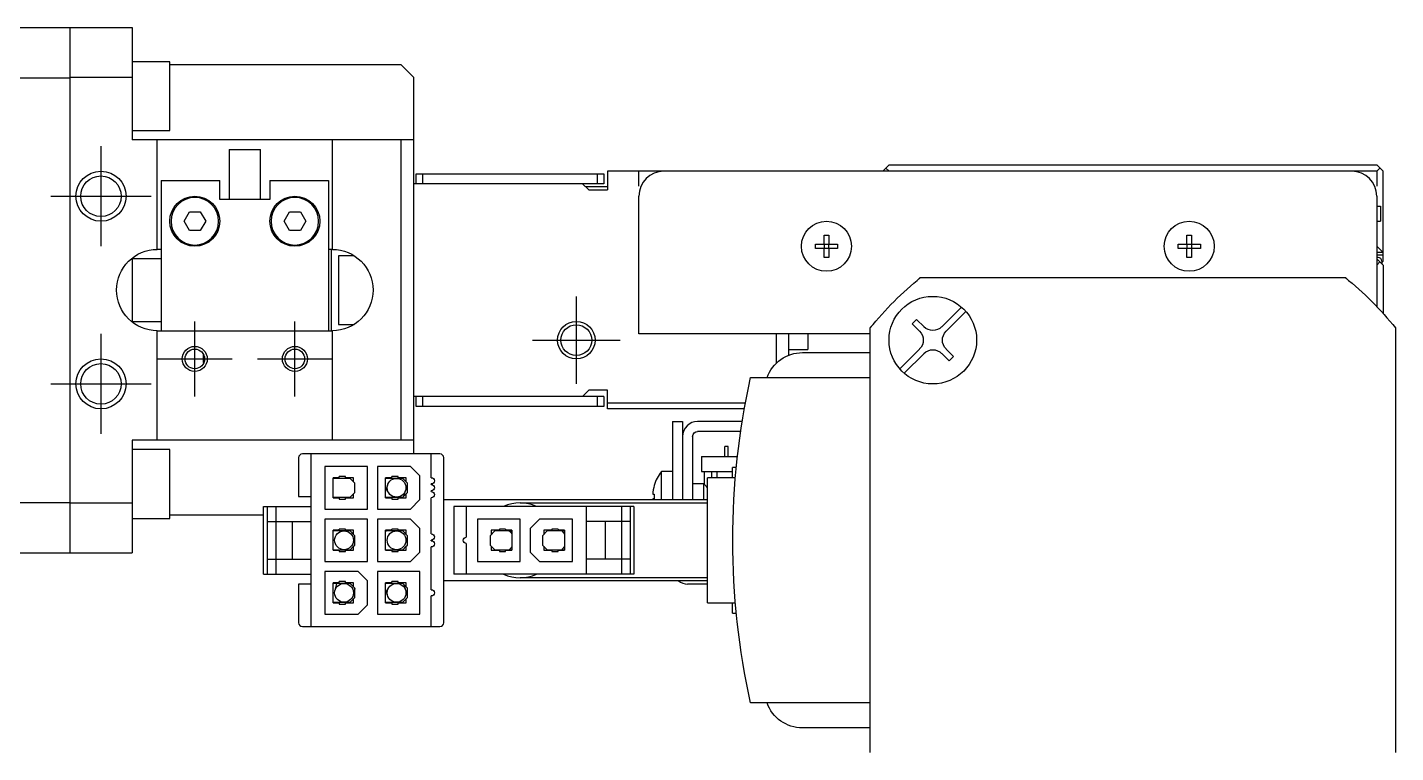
# Model space of a CAD drawing. Extents: x 0 to 1550, y -8 to 1198.
# Drawn here: x 616.2 to 725.5, y 1139.7 to 1197.6 of the extents above; entities that cross this region are included whole.
import ezdxf

# ---------------------------------------------------------------- set-up
doc = ezdxf.new("R2010")
doc.units = 0
doc.header["$LTSCALE"] = 0.5
doc.linetypes.add('CENTER', pattern=[50.8, 31.75, -6.35, 6.35, -6.35])
for name, color, linetype in [('MSM_CENTER', 1, 'CENTER'), ('MSM_CONTINUOUS', 7, 'CONTINUOUS'), ('MSM_NARROW', 5, 'CONTINUOUS')]:
    doc.layers.add(name, color=color, linetype=linetype)

msp = doc.modelspace()

# ---------------------------------------------------------------- linework, layer by layer
at = {"layer": 'MSM_CENTER'}
for p, q in [((622.04, 1188.15), (622.04, 1180.15)), ((618.04, 1184.15), (626.04, 1184.15)), ((660.04, 1176.15), (660.04, 1169.15)), ((629.54, 1168.15), (629.54, 1174.15)), ((637.54, 1168.15), (637.54, 1174.15)), ((622.04, 1173.15), (622.04, 1165.15)), ((656.54, 1172.65), (663.54, 1172.65)), ((626.54, 1171.15), (632.54, 1171.15)), ((634.54, 1171.15), (640.54, 1171.15)), ((618.04, 1169.15), (626.04, 1169.15))]:
    msp.add_line(p, q, dxfattribs=at)
at = {"layer": 'MSM_CONTINUOUS'}
for p, q in [((610.84, 1197.65), (624.54, 1197.65)), ((619.54, 1197.65), (619.54, 1155.65)), ((624.54, 1197.65), (624.54, 1188.65)), ((627.54, 1194.9), (624.54, 1194.9)), ((627.54, 1189.4), (627.54, 1194.9)), ((646.04, 1194.65), (627.54, 1194.65)), ((647.04, 1193.65), (646.04, 1194.65)), ((610.84, 1193.62), (619.54, 1193.62)), ((624.54, 1193.65), (619.54, 1193.65)), ((647.04, 1163.55), (647.04, 1193.65)), ((624.54, 1189.4), (627.54, 1189.4)), ((647.04, 1188.65), (624.54, 1188.65)), ((626.54, 1179.9), (626.54, 1188.65)), ((640.54, 1179.9), (640.54, 1188.65)), ((646.04, 1164.65), (646.04, 1188.65)), ((632.29, 1187.9), (634.79, 1187.9)), ((632.29, 1187.9), (632.29, 1183.9)), ((634.79, 1183.9), (634.79, 1187.9)), ((647.24, 1185.15), (647.24, 1185.95)), ((647.24, 1185.95), (662.24, 1185.95)), ((647.74, 1185.95), (647.74, 1185.15)), ((661.74, 1185.15), (661.74, 1185.95)), ((662.24, 1185.95), (662.24, 1185.15)), ((662.54, 1186.15), (662.54, 1184.65)), ((724.04, 1186.15), (662.54, 1186.15)), ((665.04, 1184.95), (665.04, 1186.15)), ((685.04, 1186.65), (684.54, 1186.15)), ((685.04, 1186.15), (684.79, 1186.4)), ((685.04, 1186.65), (724.04, 1186.65)), ((724.54, 1186.15), (724.04, 1186.65)), ((724.29, 1186.4), (724.04, 1186.15)), ((724.04, 1186.15), (724.04, 1184.95)), ((724.54, 1178.95), (724.54, 1186.15)), ((626.84, 1185.4), (626.84, 1173.4)), ((626.84, 1185.4), (631.54, 1185.4)), ((631.54, 1183.9), (631.54, 1185.4)), ((635.54, 1185.4), (635.54, 1183.9)), ((635.54, 1185.4), (640.24, 1185.4)), ((640.24, 1185.4), (640.24, 1173.4)), ((662.24, 1185.15), (647.04, 1185.15)), ((661.04, 1184.65), (660.54, 1185.15)), ((662.54, 1184.9), (660.79, 1184.9)), ((635.54, 1183.9), (631.54, 1183.9)), ((661.04, 1184.65), (662.54, 1184.65)), ((665.04, 1173.15), (665.04, 1184.15)), ((724.04, 1184.15), (724.04, 1175.32)), ((628.68, 1182.15), (629.11, 1182.9)), ((629.11, 1182.9), (629.98, 1182.9)), ((629.98, 1182.9), (630.41, 1182.15)), ((636.68, 1182.15), (637.11, 1182.9)), ((637.11, 1182.9), (637.98, 1182.9)), ((637.98, 1182.9), (638.41, 1182.15)), ((724.04, 1183.35), (724.34, 1183.35)), ((724.34, 1183.35), (724.34, 1182.15)), ((629.11, 1181.4), (628.68, 1182.15)), ((630.41, 1182.15), (629.98, 1181.4)), ((637.11, 1181.4), (636.68, 1182.15)), ((638.41, 1182.15), (637.98, 1181.4)), ((724.04, 1182.15), (724.34, 1182.15)), ((629.98, 1181.4), (629.11, 1181.4)), ((637.98, 1181.4), (637.11, 1181.4)), ((679.16, 1180.33), (679.86, 1180.33)), ((679.86, 1180.33), (679.86, 1181.04)), ((679.87, 1180.32), (679.86, 1180.33)), ((679.87, 1179.98), (679.87, 1180.32)), ((679.87, 1180.32), (680.21, 1180.32)), ((680.21, 1180.32), (680.22, 1180.33)), ((680.21, 1180.32), (680.21, 1179.98)), ((680.22, 1181.04), (680.22, 1180.33)), ((680.22, 1180.33), (680.93, 1180.33)), ((708.16, 1180.33), (708.86, 1180.33)), ((708.86, 1180.33), (708.86, 1181.04)), ((708.87, 1180.32), (708.86, 1180.33)), ((708.87, 1180.32), (709.21, 1180.32)), ((708.87, 1179.98), (708.87, 1180.32)), ((709.21, 1180.32), (709.22, 1180.33)), ((709.21, 1180.32), (709.21, 1179.98)), ((709.22, 1181.04), (709.22, 1180.33)), ((709.22, 1180.33), (709.93, 1180.33)), ((626.84, 1179.9), (626.54, 1179.9)), ((640.54, 1179.9), (640.24, 1179.9)), ((640.44, 1179.9), (640.44, 1173.4)), ((641.04, 1179.4), (641.04, 1173.9)), ((642.27, 1179.4), (641.04, 1179.4)), ((679.86, 1179.97), (679.16, 1179.97)), ((679.87, 1179.98), (679.86, 1179.97)), ((679.86, 1179.26), (679.86, 1179.97)), ((680.21, 1179.98), (679.87, 1179.98)), ((680.21, 1179.98), (680.22, 1179.97)), ((680.22, 1179.97), (680.22, 1179.26)), ((680.93, 1179.97), (680.22, 1179.97)), ((708.86, 1179.97), (708.16, 1179.97)), ((708.87, 1179.98), (708.86, 1179.97)), ((708.86, 1179.26), (708.86, 1179.97)), ((709.21, 1179.98), (708.87, 1179.98)), ((709.21, 1179.98), (709.22, 1179.97)), ((709.22, 1179.97), (709.22, 1179.26)), ((709.93, 1179.97), (709.22, 1179.97)), ((724.04, 1180.15), (724.54, 1179.65)), ((724.54, 1179.65), (724.04, 1179.65)), ((724.54, 1179.45), (724.04, 1179.45)), ((724.14, 1179.25), (724.04, 1179.25)), ((624.54, 1179.21), (624.54, 1174.09)), ((626.84, 1179.15), (624.54, 1179.15)), ((724.29, 1178.9), (724.04, 1179.15)), ((724.29, 1178.9), (724.04, 1178.65)), ((724.54, 1178.65), (724.29, 1178.9)), ((724.44, 1178.95), (724.44, 1178.75)), ((724.54, 1178.95), (724.44, 1178.85)), ((724.54, 1178.65), (724.54, 1174.79)), ((687.54, 1177.65), (687.41, 1177.52)), ((687.57, 1177.65), (721.51, 1177.65)), ((721.67, 1177.52), (721.54, 1177.65)), ((689.25, 1173.71), (690.83, 1175.29)), ((691.19, 1174.94), (689.6, 1173.36)), ((624.54, 1174.15), (626.84, 1174.15)), ((641.04, 1173.9), (642.27, 1173.9)), ((683.67, 1173.78), (683.54, 1173.65)), ((686.88, 1173.96), (687.23, 1174.31)), ((687.48, 1173.36), (686.88, 1173.96)), ((687.23, 1174.31), (687.84, 1173.71)), ((725.54, 1173.65), (725.41, 1173.78)), ((626.54, 1164.65), (626.54, 1173.4)), ((626.54, 1173.4), (640.54, 1173.4)), ((640.54, 1164.65), (640.54, 1173.4)), ((683.54, 1173.15), (665.04, 1173.15)), ((676.04, 1170.81), (676.04, 1173.15)), ((677.04, 1171.45), (677.04, 1173.15)), ((678.54, 1173.15), (678.54, 1171.9)), ((683.54, 1139.68), (683.54, 1173.62)), ((725.54, 1173.62), (725.54, 1139.68)), ((677.04, 1171.9), (678.54, 1171.9)), ((678.12, 1171.65), (683.54, 1171.65)), ((685.9, 1170.36), (687.48, 1171.94)), ((687.84, 1171.59), (686.25, 1170)), ((689.85, 1170.99), (689.25, 1171.59)), ((689.6, 1171.94), (690.2, 1171.34)), ((630.24, 1170.85), (630.24, 1171.54)), ((630.24, 1170.85), (630.27, 1170.82)), ((690.2, 1171.34), (689.85, 1170.99)), ((673.97, 1169.65), (683.54, 1169.65)), ((660.54, 1168.15), (661.04, 1168.65)), ((662.54, 1168.65), (661.04, 1168.65)), ((662.54, 1167.15), (662.54, 1168.65)), ((662.24, 1168.15), (647.04, 1168.15)), ((647.24, 1167.35), (647.24, 1168.15)), ((662.24, 1167.35), (647.24, 1167.35)), ((647.74, 1168.15), (647.74, 1167.35)), ((661.74, 1167.35), (661.74, 1168.15)), ((662.24, 1168.15), (662.24, 1167.35)), ((662.54, 1167.65), (673.56, 1167.65)), ((673.47, 1167.15), (662.54, 1167.15)), ((667.74, 1166.15), (667.74, 1159.9)), ((667.74, 1166.15), (668.54, 1166.15)), ((668.54, 1166.15), (668.54, 1159.9)), ((673.3, 1166.15), (669.74, 1166.15)), ((673.18, 1165.35), (669.74, 1165.35)), ((647.04, 1164.65), (624.54, 1164.65)), ((624.54, 1164.65), (624.54, 1155.65)), ((669.34, 1164.95), (669.34, 1159.9)), ((671.92, 1163.35), (671.92, 1164.15)), ((672.17, 1164.15), (671.92, 1164.15)), ((672.17, 1163.35), (672.17, 1164.15)), ((627.54, 1163.9), (624.54, 1163.9)), ((627.54, 1158.4), (627.54, 1163.9)), ((637.84, 1163.25), (637.84, 1160.15)), ((649.14, 1163.55), (638.14, 1163.55)), ((638.84, 1149.75), (638.84, 1163.55)), ((648.44, 1161.65), (648.44, 1163.55)), ((649.44, 1150.05), (649.44, 1163.25)), ((670.04, 1163.35), (670.04, 1162.15)), ((670.04, 1163.35), (672.92, 1163.35)), ((643.34, 1162.55), (639.94, 1162.55)), ((639.94, 1162.55), (639.94, 1159.15)), ((641.59, 1161.75), (641.09, 1161.75)), ((641.09, 1161.6), (641.09, 1161.75)), ((641.59, 1161.6), (641.59, 1161.75)), ((643.34, 1159.15), (643.34, 1162.55)), ((646.79, 1162.55), (644.14, 1162.55)), ((644.14, 1162.55), (644.14, 1159.15)), ((645.79, 1161.75), (645.29, 1161.75)), ((645.29, 1161.6), (645.29, 1161.75)), ((645.79, 1161.6), (645.79, 1161.75)), ((647.54, 1161.8), (646.79, 1162.55)), ((647.54, 1159.9), (647.54, 1161.8)), ((666.84, 1159.9), (666.84, 1162.15)), ((667.74, 1162.15), (666.84, 1162.15)), ((670.04, 1162.15), (672.54, 1162.15)), ((670.29, 1161.1), (670.29, 1162.15)), ((670.84, 1162.15), (670.84, 1161.65)), ((671.29, 1161.65), (671.29, 1162.15)), ((672.54, 1161.65), (672.54, 1162.47)), ((672.83, 1162.47), (672.54, 1162.47)), ((640.59, 1160.05), (640.59, 1161.65)), ((641.09, 1161.65), (640.59, 1161.65)), ((641.97, 1161.6), (640.59, 1161.6)), ((642.24, 1161.65), (641.59, 1161.65)), ((642.34, 1161.22), (641.97, 1161.6)), ((642.24, 1161.32), (642.24, 1161.65)), ((642.34, 1160.47), (642.34, 1161.22)), ((645.29, 1161.65), (644.79, 1161.65)), ((644.79, 1160.05), (644.79, 1161.65)), ((646.17, 1161.6), (644.79, 1161.6)), ((644.95, 1161.06), (644.79, 1160.54)), ((646.44, 1161.65), (645.79, 1161.65)), ((646.54, 1161.22), (646.17, 1161.6)), ((646.25, 1160.18), (646.39, 1160.64)), ((646.44, 1161.32), (646.44, 1161.65)), ((646.54, 1160.47), (646.54, 1161.22)), ((648.44, 1161.1), (648.44, 1161.15)), ((666.27, 1161.04), (666.27, 1161.04)), ((670.24, 1161.15), (669.34, 1161.15)), ((670.24, 1159.9), (670.24, 1161.15)), ((670.44, 1160.95), (670.24, 1161.15)), ((670.54, 1160.85), (670.44, 1160.95)), ((670.54, 1151.65), (670.54, 1161.65)), ((672.76, 1161.65), (670.54, 1161.65)), ((610.84, 1159.68), (619.54, 1159.68)), ((619.54, 1159.65), (624.54, 1159.65)), ((637.84, 1160.15), (638.84, 1160.15)), ((640.59, 1160.1), (641.97, 1160.1)), ((640.59, 1160.05), (641.09, 1160.05)), ((641.09, 1160.1), (641.09, 1159.95)), ((641.09, 1159.95), (641.59, 1159.95)), ((641.59, 1159.95), (641.59, 1160.1)), ((641.59, 1160.05), (642.24, 1160.05)), ((641.97, 1160.1), (642.24, 1160.37)), ((642.24, 1160.37), (642.34, 1160.47)), ((642.24, 1160.05), (642.24, 1160.37)), ((644.79, 1160.1), (646.17, 1160.1)), ((644.79, 1160.05), (645.29, 1160.05)), ((645.29, 1160.1), (645.29, 1159.95)), ((645.29, 1159.95), (645.79, 1159.95)), ((645.79, 1159.95), (645.79, 1160.1)), ((645.79, 1160.05), (646.44, 1160.05)), ((646.17, 1160.1), (646.44, 1160.37)), ((646.44, 1160.37), (646.54, 1160.47)), ((646.44, 1160.05), (646.44, 1160.37)), ((646.79, 1159.15), (647.54, 1159.9)), ((648.44, 1160.55), (648.44, 1160.6)), ((648.44, 1157.17), (648.44, 1160.05)), ((649.44, 1159.9), (670.54, 1159.9)), ((655.54, 1159.65), (670.54, 1159.65)), ((666.15, 1160.33), (666.27, 1160.33)), ((666.27, 1159.97), (666.15, 1159.97)), ((635.04, 1158.65), (627.54, 1158.65)), ((635.04, 1153.95), (635.04, 1159.35)), ((635.04, 1159.35), (638.84, 1159.35)), ((635.34, 1153.95), (635.34, 1159.35)), ((636.04, 1153.95), (636.04, 1159.35)), ((639.94, 1159.15), (643.34, 1159.15)), ((644.14, 1159.15), (646.79, 1159.15)), ((650.24, 1159.35), (650.24, 1153.95)), ((664.64, 1159.35), (650.24, 1159.35)), ((651.24, 1159.35), (651.24, 1156.9)), ((660.84, 1159.35), (660.84, 1153.95)), ((663.64, 1159.35), (663.64, 1153.95)), ((664.34, 1159.35), (664.34, 1153.95)), ((664.64, 1159.35), (664.64, 1153.95)), ((624.54, 1158.4), (627.54, 1158.4)), ((635.34, 1158.15), (638.84, 1158.15)), ((637.34, 1155.15), (637.34, 1158.15)), ((639.94, 1158.35), (639.94, 1154.95)), ((643.34, 1158.35), (639.94, 1158.35)), ((640.59, 1155.85), (640.59, 1157.45)), ((641.09, 1157.45), (640.59, 1157.45)), ((641.97, 1157.4), (640.59, 1157.4)), ((641.59, 1157.55), (641.09, 1157.55)), ((641.09, 1157.4), (641.09, 1157.55)), ((641.59, 1157.4), (641.59, 1157.55)), ((642.24, 1157.45), (641.59, 1157.45)), ((642.34, 1157.02), (641.97, 1157.4)), ((642.24, 1157.12), (642.24, 1157.45)), ((643.34, 1154.95), (643.34, 1158.35)), ((644.14, 1158.35), (644.14, 1154.95)), ((646.79, 1158.35), (644.14, 1158.35)), ((644.79, 1155.85), (644.79, 1157.45)), ((645.29, 1157.45), (644.79, 1157.45)), ((646.17, 1157.4), (644.79, 1157.4)), ((644.79, 1157.39), (644.87, 1157.4)), ((645.79, 1157.55), (645.29, 1157.55)), ((645.29, 1157.4), (645.29, 1157.55)), ((645.79, 1157.4), (645.79, 1157.55)), ((646.44, 1157.45), (645.79, 1157.45)), ((646.54, 1157.02), (646.17, 1157.4)), ((646.44, 1157.12), (646.44, 1157.45)), ((647.54, 1157.6), (646.79, 1158.35)), ((647.54, 1155.7), (647.54, 1157.6)), ((652.14, 1158.35), (652.14, 1154.95)), ((655.54, 1158.35), (652.14, 1158.35)), ((653.52, 1157.4), (653.14, 1157.02)), ((653.89, 1157.45), (653.24, 1157.45)), ((653.24, 1157.45), (653.24, 1157.12)), ((654.89, 1157.4), (653.52, 1157.4)), ((654.39, 1157.55), (653.89, 1157.55)), ((653.89, 1157.55), (653.89, 1157.4)), ((654.39, 1157.55), (654.39, 1157.4)), ((654.89, 1157.45), (654.39, 1157.45)), ((654.89, 1157.45), (654.89, 1155.85)), ((655.54, 1154.95), (655.54, 1158.35)), ((657.09, 1158.35), (656.34, 1157.6)), ((656.34, 1157.6), (656.34, 1155.7)), ((659.74, 1158.35), (657.09, 1158.35)), ((657.72, 1157.4), (657.34, 1157.02)), ((657.44, 1157.45), (657.44, 1157.12)), ((658.09, 1157.45), (657.44, 1157.45)), ((659.09, 1157.4), (657.72, 1157.4)), ((658.59, 1157.55), (658.09, 1157.55)), ((658.09, 1157.55), (658.09, 1157.4)), ((658.59, 1157.55), (658.59, 1157.4)), ((659.09, 1157.45), (658.59, 1157.45)), ((659.09, 1157.45), (659.09, 1155.85)), ((659.74, 1154.95), (659.74, 1158.35)), ((664.34, 1158.15), (660.84, 1158.15)), ((662.34, 1158.15), (662.34, 1155.15)), ((642.24, 1156.17), (642.34, 1156.27)), ((642.34, 1156.27), (642.34, 1157.02)), ((646.44, 1156.17), (646.54, 1156.27)), ((646.54, 1156.27), (646.54, 1157.02)), ((648.44, 1156.62), (648.44, 1156.67)), ((651.24, 1156.4), (651.24, 1153.95)), ((653.14, 1157.02), (653.14, 1156.27)), ((653.14, 1156.27), (653.52, 1155.9)), ((657.34, 1157.02), (657.34, 1156.27)), ((657.34, 1156.27), (657.72, 1155.9)), ((610.84, 1155.65), (624.54, 1155.65)), ((640.59, 1155.9), (641.97, 1155.9)), ((640.59, 1155.85), (641.09, 1155.85)), ((641.09, 1155.9), (641.09, 1155.75)), ((641.09, 1155.75), (641.59, 1155.75)), ((641.59, 1155.75), (641.59, 1155.9)), ((641.59, 1155.85), (642.24, 1155.85)), ((641.97, 1155.9), (642.24, 1156.17)), ((642.24, 1155.85), (642.24, 1156.17)), ((644.79, 1155.9), (646.17, 1155.9)), ((644.79, 1155.9), (644.87, 1155.9)), ((644.79, 1155.85), (645.29, 1155.85)), ((645.29, 1155.9), (645.29, 1155.75)), ((645.29, 1155.75), (645.79, 1155.75)), ((645.79, 1155.75), (645.79, 1155.9)), ((645.79, 1155.85), (646.44, 1155.85)), ((646.17, 1155.9), (646.44, 1156.17)), ((646.44, 1155.85), (646.44, 1156.17)), ((646.79, 1154.95), (647.54, 1155.7)), ((648.44, 1152.7), (648.44, 1156.12)), ((653.24, 1156.17), (653.24, 1155.85)), ((653.24, 1155.85), (653.89, 1155.85)), ((653.52, 1155.9), (654.89, 1155.9)), ((653.89, 1155.9), (653.89, 1155.75)), ((653.89, 1155.75), (654.39, 1155.75)), ((654.39, 1155.75), (654.39, 1155.9)), ((654.39, 1155.85), (654.89, 1155.85)), ((656.34, 1155.7), (657.09, 1154.95)), ((657.44, 1156.17), (657.44, 1155.85)), ((657.44, 1155.85), (658.09, 1155.85)), ((657.72, 1155.9), (659.09, 1155.9)), ((658.09, 1155.9), (658.09, 1155.75)), ((658.09, 1155.75), (658.59, 1155.75)), ((658.59, 1155.75), (658.59, 1155.9)), ((658.59, 1155.85), (659.09, 1155.85)), ((635.34, 1155.15), (638.84, 1155.15)), ((639.94, 1154.95), (643.34, 1154.95)), ((639.94, 1154.15), (639.94, 1150.75)), ((642.59, 1154.15), (639.94, 1154.15)), ((643.34, 1153.4), (642.59, 1154.15)), ((644.14, 1154.95), (646.79, 1154.95)), ((644.14, 1154.15), (644.14, 1150.75)), ((647.54, 1154.15), (644.14, 1154.15)), ((647.54, 1150.75), (647.54, 1154.15)), ((652.14, 1154.95), (655.54, 1154.95)), ((657.09, 1154.95), (659.74, 1154.95)), ((664.34, 1155.15), (660.84, 1155.15)), ((635.04, 1153.95), (638.84, 1153.95)), ((638.84, 1153.15), (637.84, 1153.15)), ((637.84, 1153.15), (637.84, 1150.05)), ((641.09, 1153.25), (640.59, 1153.25)), ((640.59, 1151.65), (640.59, 1153.25)), ((641.97, 1153.2), (640.59, 1153.2)), ((640.75, 1152.65), (640.9, 1153.2)), ((641.59, 1153.35), (641.09, 1153.35)), ((641.09, 1153.2), (641.09, 1153.35)), ((641.59, 1153.2), (641.59, 1153.35)), ((642.24, 1153.25), (641.59, 1153.25)), ((642.34, 1152.82), (641.97, 1153.2)), ((642.24, 1152.92), (642.24, 1153.25)), ((643.34, 1151.5), (643.34, 1153.4)), ((645.29, 1153.25), (644.79, 1153.25)), ((644.79, 1151.65), (644.79, 1153.25)), ((646.17, 1153.2), (644.79, 1153.2)), ((645.79, 1153.35), (645.29, 1153.35)), ((645.29, 1153.2), (645.29, 1153.35)), ((645.79, 1153.2), (645.79, 1153.35)), ((646.44, 1153.25), (645.79, 1153.25)), ((646.54, 1152.82), (646.17, 1153.2)), ((646.25, 1153.11), (646.39, 1152.66)), ((646.44, 1152.92), (646.44, 1153.25)), ((670.54, 1153.4), (649.44, 1153.4)), ((664.64, 1153.95), (650.24, 1153.95)), ((670.54, 1153.65), (655.54, 1153.65)), ((670.54, 1153.15), (668.94, 1153.15)), ((641.97, 1151.7), (642.24, 1151.97)), ((642.34, 1152.79), (642.19, 1152.25)), ((642.24, 1151.97), (642.34, 1152.07)), ((642.24, 1151.65), (642.24, 1151.97)), ((642.34, 1152.07), (642.34, 1152.82)), ((644.95, 1152.24), (644.79, 1152.76)), ((646.17, 1151.7), (646.44, 1151.97)), ((646.44, 1151.97), (646.54, 1152.07)), ((646.44, 1151.65), (646.44, 1151.97)), ((646.54, 1152.07), (646.54, 1152.82)), ((648.44, 1149.75), (648.44, 1152.2)), ((640.59, 1151.7), (641.97, 1151.7)), ((640.59, 1151.65), (641.09, 1151.65)), ((641.09, 1151.7), (641.09, 1151.55)), ((641.09, 1151.55), (641.59, 1151.55)), ((641.59, 1151.55), (641.59, 1151.7)), ((641.59, 1151.65), (642.24, 1151.65)), ((642.59, 1150.75), (643.34, 1151.5)), ((644.79, 1151.7), (646.17, 1151.7)), ((644.79, 1151.65), (645.29, 1151.65)), ((645.29, 1151.7), (645.29, 1151.55)), ((645.29, 1151.55), (645.79, 1151.55)), ((645.79, 1151.55), (645.79, 1151.7)), ((645.79, 1151.65), (646.44, 1151.65)), ((670.54, 1151.65), (672.76, 1151.65)), ((672.54, 1150.83), (672.54, 1151.65)), ((672.54, 1150.83), (672.83, 1150.83)), ((638.14, 1149.75), (649.14, 1149.75)), ((639.94, 1150.75), (642.59, 1150.75)), ((644.14, 1150.75), (647.54, 1150.75)), ((683.54, 1143.65), (673.97, 1143.65)), ((683.54, 1141.65), (678.12, 1141.65))]:
    msp.add_line(p, q, dxfattribs=at)
for points in [[(679.16, 1179.97, 0), (679.16, 1179.97, 0), (679.16, 1179.97, 0), (679.16, 1179.98, 0), (679.16, 1179.98, 0), (679.16, 1179.98, 0), (679.16, 1179.99, 0), (679.16, 1179.99, 0), (679.16, 1179.99, 0), (679.16, 1179.99, 0), (679.16, 1180, 0), (679.16, 1180, 0), (679.16, 1180, 0), (679.16, 1180.01, 0), (679.16, 1180.01, 0), (679.16, 1180.01, 0), (679.15, 1180.01, 0), (679.15, 1180.02, 0), (679.15, 1180.02, 0), (679.15, 1180.02, 0), (679.15, 1180.02, 0), (679.15, 1180.03, 0), (679.15, 1180.03, 0), (679.15, 1180.03, 0), (679.15, 1180.04, 0), (679.15, 1180.04, 0), (679.15, 1180.04, 0), (679.15, 1180.04, 0), (679.15, 1180.05, 0), (679.15, 1180.05, 0), (679.15, 1180.05, 0), (679.15, 1180.06, 0), (679.15, 1180.06, 0), (679.15, 1180.06, 0), (679.15, 1180.06, 0), (679.15, 1180.07, 0), (679.15, 1180.07, 0), (679.15, 1180.07, 0), (679.15, 1180.08, 0), (679.15, 1180.08, 0), (679.15, 1180.08, 0), (679.15, 1180.08, 0), (679.15, 1180.09, 0), (679.15, 1180.09, 0), (679.15, 1180.09, 0), (679.15, 1180.1, 0), (679.15, 1180.1, 0), (679.15, 1180.1, 0), (679.15, 1180.1, 0), (679.15, 1180.11, 0), (679.15, 1180.11, 0), (679.15, 1180.11, 0), (679.15, 1180.11, 0), (679.15, 1180.12, 0), (679.15, 1180.12, 0), (679.15, 1180.12, 0), (679.15, 1180.13, 0), (679.15, 1180.13, 0), (679.15, 1180.13, 0), (679.15, 1180.13, 0), (679.15, 1180.14, 0), (679.15, 1180.14, 0), (679.15, 1180.14, 0), (679.15, 1180.15, 0), (679.15, 1180.15, 0), (679.15, 1180.15, 0), (679.15, 1180.15, 0), (679.15, 1180.16, 0), (679.15, 1180.16, 0), (679.15, 1180.16, 0), (679.15, 1180.17, 0), (679.15, 1180.17, 0), (679.15, 1180.17, 0), (679.15, 1180.17, 0), (679.15, 1180.18, 0), (679.15, 1180.18, 0), (679.15, 1180.18, 0), (679.15, 1180.19, 0), (679.15, 1180.19, 0), (679.15, 1180.19, 0), (679.15, 1180.19, 0), (679.15, 1180.2, 0), (679.15, 1180.2, 0), (679.15, 1180.2, 0), (679.15, 1180.21, 0), (679.15, 1180.21, 0), (679.15, 1180.21, 0), (679.15, 1180.21, 0), (679.15, 1180.22, 0), (679.15, 1180.22, 0), (679.15, 1180.22, 0), (679.15, 1180.22, 0), (679.15, 1180.23, 0), (679.15, 1180.23, 0), (679.15, 1180.23, 0), (679.15, 1180.24, 0), (679.15, 1180.24, 0), (679.15, 1180.24, 0), (679.15, 1180.24, 0), (679.15, 1180.25, 0), (679.15, 1180.25, 0), (679.15, 1180.25, 0), (679.15, 1180.26, 0), (679.15, 1180.26, 0), (679.15, 1180.26, 0), (679.15, 1180.26, 0), (679.15, 1180.27, 0), (679.15, 1180.27, 0), (679.15, 1180.27, 0), (679.15, 1180.28, 0), (679.15, 1180.28, 0), (679.15, 1180.28, 0), (679.15, 1180.28, 0), (679.16, 1180.29, 0), (679.16, 1180.29, 0), (679.16, 1180.29, 0), (679.16, 1180.3, 0), (679.16, 1180.3, 0), (679.16, 1180.3, 0), (679.16, 1180.3, 0), (679.16, 1180.31, 0), (679.16, 1180.31, 0), (679.16, 1180.31, 0), (679.16, 1180.31, 0), (679.16, 1180.32, 0), (679.16, 1180.32, 0), (679.16, 1180.32, 0), (679.16, 1180.33, 0), (679.16, 1180.33, 0)], [(679.86, 1181.04, 0), (679.87, 1181.04, 0), (679.87, 1181.04, 0), (679.87, 1181.04, 0), (679.87, 1181.04, 0), (679.88, 1181.04, 0), (679.88, 1181.04, 0), (679.88, 1181.04, 0), (679.88, 1181.04, 0), (679.89, 1181.04, 0), (679.89, 1181.04, 0), (679.89, 1181.04, 0), (679.9, 1181.04, 0), (679.9, 1181.04, 0), (679.9, 1181.04, 0), (679.9, 1181.04, 0), (679.91, 1181.04, 0), (679.91, 1181.04, 0), (679.91, 1181.04, 0), (679.92, 1181.04, 0), (679.92, 1181.04, 0), (679.92, 1181.04, 0), (679.92, 1181.04, 0), (679.93, 1181.04, 0), (679.93, 1181.04, 0), (679.93, 1181.04, 0), (679.94, 1181.04, 0), (679.94, 1181.04, 0), (679.94, 1181.04, 0), (679.94, 1181.04, 0), (679.95, 1181.04, 0), (679.95, 1181.04, 0), (679.95, 1181.04, 0), (679.96, 1181.04, 0), (679.96, 1181.04, 0), (679.96, 1181.04, 0), (679.96, 1181.04, 0), (679.97, 1181.04, 0), (679.97, 1181.04, 0), (679.97, 1181.04, 0), (679.98, 1181.04, 0), (679.98, 1181.04, 0), (679.98, 1181.04, 0), (679.98, 1181.04, 0), (679.99, 1181.04, 0), (679.99, 1181.04, 0), (679.99, 1181.04, 0), (680, 1181.04, 0), (680, 1181.04, 0), (680, 1181.04, 0), (680, 1181.04, 0), (680.01, 1181.04, 0), (680.01, 1181.04, 0), (680.01, 1181.04, 0), (680.01, 1181.04, 0), (680.02, 1181.04, 0), (680.02, 1181.04, 0), (680.02, 1181.04, 0), (680.03, 1181.04, 0), (680.03, 1181.04, 0), (680.03, 1181.04, 0), (680.03, 1181.04, 0), (680.04, 1181.04, 0), (680.04, 1181.04, 0), (680.04, 1181.04, 0), (680.05, 1181.04, 0), (680.05, 1181.04, 0), (680.05, 1181.04, 0), (680.05, 1181.04, 0), (680.06, 1181.04, 0), (680.06, 1181.04, 0), (680.06, 1181.04, 0), (680.07, 1181.04, 0), (680.07, 1181.04, 0), (680.07, 1181.04, 0), (680.07, 1181.04, 0), (680.08, 1181.04, 0), (680.08, 1181.04, 0), (680.08, 1181.04, 0), (680.09, 1181.04, 0), (680.09, 1181.04, 0), (680.09, 1181.04, 0), (680.09, 1181.04, 0), (680.1, 1181.04, 0), (680.1, 1181.04, 0), (680.1, 1181.04, 0), (680.11, 1181.04, 0), (680.11, 1181.04, 0), (680.11, 1181.04, 0), (680.11, 1181.04, 0), (680.12, 1181.04, 0), (680.12, 1181.04, 0), (680.12, 1181.04, 0), (680.12, 1181.04, 0), (680.13, 1181.04, 0), (680.13, 1181.04, 0), (680.13, 1181.04, 0), (680.14, 1181.04, 0), (680.14, 1181.04, 0), (680.14, 1181.04, 0), (680.14, 1181.04, 0), (680.15, 1181.04, 0), (680.15, 1181.04, 0), (680.15, 1181.04, 0), (680.15, 1181.04, 0), (680.16, 1181.04, 0), (680.16, 1181.04, 0), (680.16, 1181.04, 0), (680.17, 1181.04, 0), (680.17, 1181.04, 0), (680.17, 1181.04, 0), (680.17, 1181.04, 0), (680.18, 1181.04, 0), (680.18, 1181.04, 0), (680.18, 1181.04, 0), (680.19, 1181.04, 0), (680.19, 1181.04, 0), (680.19, 1181.04, 0), (680.2, 1181.04, 0), (680.2, 1181.04, 0), (680.2, 1181.04, 0), (680.2, 1181.04, 0), (680.21, 1181.04, 0), (680.21, 1181.04, 0), (680.21, 1181.04, 0), (680.21, 1181.04, 0), (680.22, 1181.04, 0), (680.22, 1181.04, 0), (680.22, 1181.04, 0)], [(680.93, 1180.33, 0), (680.93, 1180.33, 0), (680.93, 1180.32, 0), (680.93, 1180.32, 0), (680.93, 1180.32, 0), (680.93, 1180.31, 0), (680.93, 1180.31, 0), (680.93, 1180.31, 0), (680.93, 1180.31, 0), (680.93, 1180.3, 0), (680.93, 1180.3, 0), (680.93, 1180.3, 0), (680.93, 1180.3, 0), (680.93, 1180.29, 0), (680.93, 1180.29, 0), (680.93, 1180.29, 0), (680.93, 1180.28, 0), (680.93, 1180.28, 0), (680.93, 1180.28, 0), (680.93, 1180.28, 0), (680.93, 1180.27, 0), (680.93, 1180.27, 0), (680.93, 1180.27, 0), (680.93, 1180.26, 0), (680.93, 1180.26, 0), (680.93, 1180.26, 0), (680.93, 1180.26, 0), (680.93, 1180.25, 0), (680.93, 1180.25, 0), (680.93, 1180.25, 0), (680.93, 1180.24, 0), (680.93, 1180.24, 0), (680.93, 1180.24, 0), (680.93, 1180.24, 0), (680.93, 1180.23, 0), (680.93, 1180.23, 0), (680.93, 1180.23, 0), (680.93, 1180.22, 0), (680.93, 1180.22, 0), (680.93, 1180.22, 0), (680.93, 1180.22, 0), (680.93, 1180.21, 0), (680.93, 1180.21, 0), (680.93, 1180.21, 0), (680.93, 1180.21, 0), (680.93, 1180.2, 0), (680.93, 1180.2, 0), (680.93, 1180.2, 0), (680.93, 1180.19, 0), (680.93, 1180.19, 0), (680.93, 1180.19, 0), (680.93, 1180.19, 0), (680.93, 1180.18, 0), (680.93, 1180.18, 0), (680.93, 1180.18, 0), (680.93, 1180.17, 0), (680.93, 1180.17, 0), (680.93, 1180.17, 0), (680.93, 1180.17, 0), (680.93, 1180.16, 0), (680.93, 1180.16, 0), (680.93, 1180.16, 0), (680.93, 1180.15, 0), (680.93, 1180.15, 0), (680.93, 1180.15, 0), (680.93, 1180.15, 0), (680.93, 1180.14, 0), (680.93, 1180.14, 0), (680.93, 1180.14, 0), (680.93, 1180.13, 0), (680.93, 1180.13, 0), (680.93, 1180.13, 0), (680.93, 1180.13, 0), (680.93, 1180.12, 0), (680.93, 1180.12, 0), (680.93, 1180.12, 0), (680.93, 1180.11, 0), (680.93, 1180.11, 0), (680.93, 1180.11, 0), (680.93, 1180.11, 0), (680.93, 1180.1, 0), (680.93, 1180.1, 0), (680.93, 1180.1, 0), (680.93, 1180.1, 0), (680.93, 1180.09, 0), (680.93, 1180.09, 0), (680.93, 1180.09, 0), (680.93, 1180.08, 0), (680.93, 1180.08, 0), (680.93, 1180.08, 0), (680.93, 1180.08, 0), (680.93, 1180.07, 0), (680.93, 1180.07, 0), (680.93, 1180.07, 0), (680.93, 1180.06, 0), (680.93, 1180.06, 0), (680.93, 1180.06, 0), (680.93, 1180.06, 0), (680.93, 1180.05, 0), (680.93, 1180.05, 0), (680.93, 1180.05, 0), (680.93, 1180.04, 0), (680.93, 1180.04, 0), (680.93, 1180.04, 0), (680.93, 1180.04, 0), (680.93, 1180.03, 0), (680.93, 1180.03, 0), (680.93, 1180.03, 0), (680.93, 1180.02, 0), (680.93, 1180.02, 0), (680.93, 1180.02, 0), (680.93, 1180.02, 0), (680.93, 1180.01, 0), (680.93, 1180.01, 0), (680.93, 1180.01, 0), (680.93, 1180.01, 0), (680.93, 1180, 0), (680.93, 1180, 0), (680.93, 1180, 0), (680.93, 1179.99, 0), (680.93, 1179.99, 0), (680.93, 1179.99, 0), (680.93, 1179.99, 0), (680.93, 1179.98, 0), (680.93, 1179.98, 0), (680.93, 1179.98, 0), (680.93, 1179.97, 0), (680.93, 1179.97, 0), (680.93, 1179.97, 0)], [(708.16, 1179.97, 0), (708.16, 1179.97, 0), (708.16, 1179.97, 0), (708.16, 1179.98, 0), (708.16, 1179.98, 0), (708.16, 1179.98, 0), (708.16, 1179.99, 0), (708.16, 1179.99, 0), (708.16, 1179.99, 0), (708.16, 1179.99, 0), (708.16, 1180, 0), (708.16, 1180, 0), (708.16, 1180, 0), (708.16, 1180.01, 0), (708.16, 1180.01, 0), (708.16, 1180.01, 0), (708.15, 1180.01, 0), (708.15, 1180.02, 0), (708.15, 1180.02, 0), (708.15, 1180.02, 0), (708.15, 1180.02, 0), (708.15, 1180.03, 0), (708.15, 1180.03, 0), (708.15, 1180.03, 0), (708.15, 1180.04, 0), (708.15, 1180.04, 0), (708.15, 1180.04, 0), (708.15, 1180.04, 0), (708.15, 1180.05, 0), (708.15, 1180.05, 0), (708.15, 1180.05, 0), (708.15, 1180.06, 0), (708.15, 1180.06, 0), (708.15, 1180.06, 0), (708.15, 1180.06, 0), (708.15, 1180.07, 0), (708.15, 1180.07, 0), (708.15, 1180.07, 0), (708.15, 1180.08, 0), (708.15, 1180.08, 0), (708.15, 1180.08, 0), (708.15, 1180.08, 0), (708.15, 1180.09, 0), (708.15, 1180.09, 0), (708.15, 1180.09, 0), (708.15, 1180.1, 0), (708.15, 1180.1, 0), (708.15, 1180.1, 0), (708.15, 1180.1, 0), (708.15, 1180.11, 0), (708.15, 1180.11, 0), (708.15, 1180.11, 0), (708.15, 1180.11, 0), (708.15, 1180.12, 0), (708.15, 1180.12, 0), (708.15, 1180.12, 0), (708.15, 1180.13, 0), (708.15, 1180.13, 0), (708.15, 1180.13, 0), (708.15, 1180.13, 0), (708.15, 1180.14, 0), (708.15, 1180.14, 0), (708.15, 1180.14, 0), (708.15, 1180.15, 0), (708.15, 1180.15, 0), (708.15, 1180.15, 0), (708.15, 1180.15, 0), (708.15, 1180.16, 0), (708.15, 1180.16, 0), (708.15, 1180.16, 0), (708.15, 1180.17, 0), (708.15, 1180.17, 0), (708.15, 1180.17, 0), (708.15, 1180.17, 0), (708.15, 1180.18, 0), (708.15, 1180.18, 0), (708.15, 1180.18, 0), (708.15, 1180.19, 0), (708.15, 1180.19, 0), (708.15, 1180.19, 0), (708.15, 1180.19, 0), (708.15, 1180.2, 0), (708.15, 1180.2, 0), (708.15, 1180.2, 0), (708.15, 1180.21, 0), (708.15, 1180.21, 0), (708.15, 1180.21, 0), (708.15, 1180.21, 0), (708.15, 1180.22, 0), (708.15, 1180.22, 0), (708.15, 1180.22, 0), (708.15, 1180.22, 0), (708.15, 1180.23, 0), (708.15, 1180.23, 0), (708.15, 1180.23, 0), (708.15, 1180.24, 0), (708.15, 1180.24, 0), (708.15, 1180.24, 0), (708.15, 1180.24, 0), (708.15, 1180.25, 0), (708.15, 1180.25, 0), (708.15, 1180.25, 0), (708.15, 1180.26, 0), (708.15, 1180.26, 0), (708.15, 1180.26, 0), (708.15, 1180.26, 0), (708.15, 1180.27, 0), (708.15, 1180.27, 0), (708.15, 1180.27, 0), (708.15, 1180.28, 0), (708.15, 1180.28, 0), (708.15, 1180.28, 0), (708.15, 1180.28, 0), (708.16, 1180.29, 0), (708.16, 1180.29, 0), (708.16, 1180.29, 0), (708.16, 1180.3, 0), (708.16, 1180.3, 0), (708.16, 1180.3, 0), (708.16, 1180.3, 0), (708.16, 1180.31, 0), (708.16, 1180.31, 0), (708.16, 1180.31, 0), (708.16, 1180.31, 0), (708.16, 1180.32, 0), (708.16, 1180.32, 0), (708.16, 1180.32, 0), (708.16, 1180.33, 0), (708.16, 1180.33, 0)], [(708.86, 1181.04, 0), (708.87, 1181.04, 0), (708.87, 1181.04, 0), (708.87, 1181.04, 0), (708.87, 1181.04, 0), (708.88, 1181.04, 0), (708.88, 1181.04, 0), (708.88, 1181.04, 0), (708.88, 1181.04, 0), (708.89, 1181.04, 0), (708.89, 1181.04, 0), (708.89, 1181.04, 0), (708.9, 1181.04, 0), (708.9, 1181.04, 0), (708.9, 1181.04, 0), (708.9, 1181.04, 0), (708.91, 1181.04, 0), (708.91, 1181.04, 0), (708.91, 1181.04, 0), (708.92, 1181.04, 0), (708.92, 1181.04, 0), (708.92, 1181.04, 0), (708.92, 1181.04, 0), (708.93, 1181.04, 0), (708.93, 1181.04, 0), (708.93, 1181.04, 0), (708.94, 1181.04, 0), (708.94, 1181.04, 0), (708.94, 1181.04, 0), (708.94, 1181.04, 0), (708.95, 1181.04, 0), (708.95, 1181.04, 0), (708.95, 1181.04, 0), (708.96, 1181.04, 0), (708.96, 1181.04, 0), (708.96, 1181.04, 0), (708.96, 1181.04, 0), (708.97, 1181.04, 0), (708.97, 1181.04, 0), (708.97, 1181.04, 0), (708.98, 1181.04, 0), (708.98, 1181.04, 0), (708.98, 1181.04, 0), (708.98, 1181.04, 0), (708.99, 1181.04, 0), (708.99, 1181.04, 0), (708.99, 1181.04, 0), (709, 1181.04, 0), (709, 1181.04, 0), (709, 1181.04, 0), (709, 1181.04, 0), (709.01, 1181.04, 0), (709.01, 1181.04, 0), (709.01, 1181.04, 0), (709.01, 1181.04, 0), (709.02, 1181.04, 0), (709.02, 1181.04, 0), (709.02, 1181.04, 0), (709.03, 1181.04, 0), (709.03, 1181.04, 0), (709.03, 1181.04, 0), (709.03, 1181.04, 0), (709.04, 1181.04, 0), (709.04, 1181.04, 0), (709.04, 1181.04, 0), (709.05, 1181.04, 0), (709.05, 1181.04, 0), (709.05, 1181.04, 0), (709.05, 1181.04, 0), (709.06, 1181.04, 0), (709.06, 1181.04, 0), (709.06, 1181.04, 0), (709.07, 1181.04, 0), (709.07, 1181.04, 0), (709.07, 1181.04, 0), (709.07, 1181.04, 0), (709.08, 1181.04, 0), (709.08, 1181.04, 0), (709.08, 1181.04, 0), (709.09, 1181.04, 0), (709.09, 1181.04, 0), (709.09, 1181.04, 0), (709.09, 1181.04, 0), (709.1, 1181.04, 0), (709.1, 1181.04, 0), (709.1, 1181.04, 0), (709.11, 1181.04, 0), (709.11, 1181.04, 0), (709.11, 1181.04, 0), (709.11, 1181.04, 0), (709.12, 1181.04, 0), (709.12, 1181.04, 0), (709.12, 1181.04, 0), (709.12, 1181.04, 0), (709.13, 1181.04, 0), (709.13, 1181.04, 0), (709.13, 1181.04, 0), (709.14, 1181.04, 0), (709.14, 1181.04, 0), (709.14, 1181.04, 0), (709.14, 1181.04, 0), (709.15, 1181.04, 0), (709.15, 1181.04, 0), (709.15, 1181.04, 0), (709.15, 1181.04, 0), (709.16, 1181.04, 0), (709.16, 1181.04, 0), (709.16, 1181.04, 0), (709.17, 1181.04, 0), (709.17, 1181.04, 0), (709.17, 1181.04, 0), (709.17, 1181.04, 0), (709.18, 1181.04, 0), (709.18, 1181.04, 0), (709.18, 1181.04, 0), (709.19, 1181.04, 0), (709.19, 1181.04, 0), (709.19, 1181.04, 0), (709.2, 1181.04, 0), (709.2, 1181.04, 0), (709.2, 1181.04, 0), (709.2, 1181.04, 0), (709.21, 1181.04, 0), (709.21, 1181.04, 0), (709.21, 1181.04, 0), (709.21, 1181.04, 0), (709.22, 1181.04, 0), (709.22, 1181.04, 0), (709.22, 1181.04, 0)], [(709.93, 1180.33, 0), (709.93, 1180.33, 0), (709.93, 1180.32, 0), (709.93, 1180.32, 0), (709.93, 1180.32, 0), (709.93, 1180.31, 0), (709.93, 1180.31, 0), (709.93, 1180.31, 0), (709.93, 1180.31, 0), (709.93, 1180.3, 0), (709.93, 1180.3, 0), (709.93, 1180.3, 0), (709.93, 1180.3, 0), (709.93, 1180.29, 0), (709.93, 1180.29, 0), (709.93, 1180.29, 0), (709.93, 1180.28, 0), (709.93, 1180.28, 0), (709.93, 1180.28, 0), (709.93, 1180.28, 0), (709.93, 1180.27, 0), (709.93, 1180.27, 0), (709.93, 1180.27, 0), (709.93, 1180.26, 0), (709.93, 1180.26, 0), (709.93, 1180.26, 0), (709.93, 1180.26, 0), (709.93, 1180.25, 0), (709.93, 1180.25, 0), (709.93, 1180.25, 0), (709.93, 1180.24, 0), (709.93, 1180.24, 0), (709.93, 1180.24, 0), (709.93, 1180.24, 0), (709.93, 1180.23, 0), (709.93, 1180.23, 0), (709.93, 1180.23, 0), (709.93, 1180.22, 0), (709.93, 1180.22, 0), (709.93, 1180.22, 0), (709.93, 1180.22, 0), (709.93, 1180.21, 0), (709.93, 1180.21, 0), (709.93, 1180.21, 0), (709.93, 1180.21, 0), (709.93, 1180.2, 0), (709.93, 1180.2, 0), (709.93, 1180.2, 0), (709.93, 1180.19, 0), (709.93, 1180.19, 0), (709.93, 1180.19, 0), (709.93, 1180.19, 0), (709.93, 1180.18, 0), (709.93, 1180.18, 0), (709.93, 1180.18, 0), (709.93, 1180.17, 0), (709.93, 1180.17, 0), (709.93, 1180.17, 0), (709.93, 1180.17, 0), (709.93, 1180.16, 0), (709.93, 1180.16, 0), (709.93, 1180.16, 0), (709.93, 1180.15, 0), (709.93, 1180.15, 0), (709.93, 1180.15, 0), (709.93, 1180.15, 0), (709.93, 1180.14, 0), (709.93, 1180.14, 0), (709.93, 1180.14, 0), (709.93, 1180.13, 0), (709.93, 1180.13, 0), (709.93, 1180.13, 0), (709.93, 1180.13, 0), (709.93, 1180.12, 0), (709.93, 1180.12, 0), (709.93, 1180.12, 0), (709.93, 1180.11, 0), (709.93, 1180.11, 0), (709.93, 1180.11, 0), (709.93, 1180.11, 0), (709.93, 1180.1, 0), (709.93, 1180.1, 0), (709.93, 1180.1, 0), (709.93, 1180.1, 0), (709.93, 1180.09, 0), (709.93, 1180.09, 0), (709.93, 1180.09, 0), (709.93, 1180.08, 0), (709.93, 1180.08, 0), (709.93, 1180.08, 0), (709.93, 1180.08, 0), (709.93, 1180.07, 0), (709.93, 1180.07, 0), (709.93, 1180.07, 0), (709.93, 1180.06, 0), (709.93, 1180.06, 0), (709.93, 1180.06, 0), (709.93, 1180.06, 0), (709.93, 1180.05, 0), (709.93, 1180.05, 0), (709.93, 1180.05, 0), (709.93, 1180.04, 0), (709.93, 1180.04, 0), (709.93, 1180.04, 0), (709.93, 1180.04, 0), (709.93, 1180.03, 0), (709.93, 1180.03, 0), (709.93, 1180.03, 0), (709.93, 1180.02, 0), (709.93, 1180.02, 0), (709.93, 1180.02, 0), (709.93, 1180.02, 0), (709.93, 1180.01, 0), (709.93, 1180.01, 0), (709.93, 1180.01, 0), (709.93, 1180.01, 0), (709.93, 1180, 0), (709.93, 1180, 0), (709.93, 1180, 0), (709.93, 1179.99, 0), (709.93, 1179.99, 0), (709.93, 1179.99, 0), (709.93, 1179.99, 0), (709.93, 1179.98, 0), (709.93, 1179.98, 0), (709.93, 1179.98, 0), (709.93, 1179.97, 0), (709.93, 1179.97, 0), (709.93, 1179.97, 0)], [(680.22, 1179.26, 0), (680.22, 1179.26, 0), (680.22, 1179.26, 0), (680.21, 1179.26, 0), (680.21, 1179.26, 0), (680.21, 1179.26, 0), (680.21, 1179.26, 0), (680.2, 1179.26, 0), (680.2, 1179.26, 0), (680.2, 1179.26, 0), (680.2, 1179.26, 0), (680.19, 1179.26, 0), (680.19, 1179.26, 0), (680.19, 1179.26, 0), (680.18, 1179.26, 0), (680.18, 1179.26, 0), (680.18, 1179.26, 0), (680.17, 1179.26, 0), (680.17, 1179.26, 0), (680.17, 1179.26, 0), (680.17, 1179.26, 0), (680.16, 1179.26, 0), (680.16, 1179.26, 0), (680.16, 1179.26, 0), (680.15, 1179.26, 0), (680.15, 1179.26, 0), (680.15, 1179.26, 0), (680.15, 1179.26, 0), (680.14, 1179.26, 0), (680.14, 1179.26, 0), (680.14, 1179.26, 0), (680.14, 1179.26, 0), (680.13, 1179.26, 0), (680.13, 1179.26, 0), (680.13, 1179.26, 0), (680.12, 1179.26, 0), (680.12, 1179.26, 0), (680.12, 1179.26, 0), (680.12, 1179.26, 0), (680.11, 1179.26, 0), (680.11, 1179.26, 0), (680.11, 1179.26, 0), (680.11, 1179.26, 0), (680.1, 1179.26, 0), (680.1, 1179.26, 0), (680.1, 1179.26, 0), (680.09, 1179.26, 0), (680.09, 1179.26, 0), (680.09, 1179.26, 0), (680.09, 1179.26, 0), (680.08, 1179.26, 0), (680.08, 1179.26, 0), (680.08, 1179.26, 0), (680.07, 1179.26, 0), (680.07, 1179.26, 0), (680.07, 1179.26, 0), (680.07, 1179.26, 0), (680.06, 1179.26, 0), (680.06, 1179.26, 0), (680.06, 1179.26, 0), (680.05, 1179.26, 0), (680.05, 1179.26, 0), (680.05, 1179.26, 0), (680.05, 1179.26, 0), (680.04, 1179.26, 0), (680.04, 1179.26, 0), (680.04, 1179.26, 0), (680.03, 1179.26, 0), (680.03, 1179.26, 0), (680.03, 1179.26, 0), (680.03, 1179.26, 0), (680.02, 1179.26, 0), (680.02, 1179.26, 0), (680.02, 1179.26, 0), (680.01, 1179.26, 0), (680.01, 1179.26, 0), (680.01, 1179.26, 0), (680.01, 1179.26, 0), (680, 1179.26, 0), (680, 1179.26, 0), (680, 1179.26, 0), (680, 1179.26, 0), (679.99, 1179.26, 0), (679.99, 1179.26, 0), (679.99, 1179.26, 0), (679.98, 1179.26, 0), (679.98, 1179.26, 0), (679.98, 1179.26, 0), (679.98, 1179.26, 0), (679.97, 1179.26, 0), (679.97, 1179.26, 0), (679.97, 1179.26, 0), (679.96, 1179.26, 0), (679.96, 1179.26, 0), (679.96, 1179.26, 0), (679.96, 1179.26, 0), (679.95, 1179.26, 0), (679.95, 1179.26, 0), (679.95, 1179.26, 0), (679.94, 1179.26, 0), (679.94, 1179.26, 0), (679.94, 1179.26, 0), (679.94, 1179.26, 0), (679.93, 1179.26, 0), (679.93, 1179.26, 0), (679.93, 1179.26, 0), (679.92, 1179.26, 0), (679.92, 1179.26, 0), (679.92, 1179.26, 0), (679.92, 1179.26, 0), (679.91, 1179.26, 0), (679.91, 1179.26, 0), (679.91, 1179.26, 0), (679.9, 1179.26, 0), (679.9, 1179.26, 0), (679.9, 1179.26, 0), (679.9, 1179.26, 0), (679.89, 1179.26, 0), (679.89, 1179.26, 0), (679.89, 1179.26, 0), (679.88, 1179.26, 0), (679.88, 1179.26, 0), (679.88, 1179.26, 0), (679.88, 1179.26, 0), (679.87, 1179.26, 0), (679.87, 1179.26, 0), (679.87, 1179.26, 0), (679.87, 1179.26, 0), (679.86, 1179.26, 0)], [(709.22, 1179.26, 0), (709.22, 1179.26, 0), (709.22, 1179.26, 0), (709.21, 1179.26, 0), (709.21, 1179.26, 0), (709.21, 1179.26, 0), (709.21, 1179.26, 0), (709.2, 1179.26, 0), (709.2, 1179.26, 0), (709.2, 1179.26, 0), (709.2, 1179.26, 0), (709.19, 1179.26, 0), (709.19, 1179.26, 0), (709.19, 1179.26, 0), (709.18, 1179.26, 0), (709.18, 1179.26, 0), (709.18, 1179.26, 0), (709.17, 1179.26, 0), (709.17, 1179.26, 0), (709.17, 1179.26, 0), (709.17, 1179.26, 0), (709.16, 1179.26, 0), (709.16, 1179.26, 0), (709.16, 1179.26, 0), (709.15, 1179.26, 0), (709.15, 1179.26, 0), (709.15, 1179.26, 0), (709.15, 1179.26, 0), (709.14, 1179.26, 0), (709.14, 1179.26, 0), (709.14, 1179.26, 0), (709.14, 1179.26, 0), (709.13, 1179.26, 0), (709.13, 1179.26, 0), (709.13, 1179.26, 0), (709.12, 1179.26, 0), (709.12, 1179.26, 0), (709.12, 1179.26, 0), (709.12, 1179.26, 0), (709.11, 1179.26, 0), (709.11, 1179.26, 0), (709.11, 1179.26, 0), (709.11, 1179.26, 0), (709.1, 1179.26, 0), (709.1, 1179.26, 0), (709.1, 1179.26, 0), (709.09, 1179.26, 0), (709.09, 1179.26, 0), (709.09, 1179.26, 0), (709.09, 1179.26, 0), (709.08, 1179.26, 0), (709.08, 1179.26, 0), (709.08, 1179.26, 0), (709.07, 1179.26, 0), (709.07, 1179.26, 0), (709.07, 1179.26, 0), (709.07, 1179.26, 0), (709.06, 1179.26, 0), (709.06, 1179.26, 0), (709.06, 1179.26, 0), (709.05, 1179.26, 0), (709.05, 1179.26, 0), (709.05, 1179.26, 0), (709.05, 1179.26, 0), (709.04, 1179.26, 0), (709.04, 1179.26, 0), (709.04, 1179.26, 0), (709.03, 1179.26, 0), (709.03, 1179.26, 0), (709.03, 1179.26, 0), (709.03, 1179.26, 0), (709.02, 1179.26, 0), (709.02, 1179.26, 0), (709.02, 1179.26, 0), (709.01, 1179.26, 0), (709.01, 1179.26, 0), (709.01, 1179.26, 0), (709.01, 1179.26, 0), (709, 1179.26, 0), (709, 1179.26, 0), (709, 1179.26, 0), (709, 1179.26, 0), (708.99, 1179.26, 0), (708.99, 1179.26, 0), (708.99, 1179.26, 0), (708.98, 1179.26, 0), (708.98, 1179.26, 0), (708.98, 1179.26, 0), (708.98, 1179.26, 0), (708.97, 1179.26, 0), (708.97, 1179.26, 0), (708.97, 1179.26, 0), (708.96, 1179.26, 0), (708.96, 1179.26, 0), (708.96, 1179.26, 0), (708.96, 1179.26, 0), (708.95, 1179.26, 0), (708.95, 1179.26, 0), (708.95, 1179.26, 0), (708.94, 1179.26, 0), (708.94, 1179.26, 0), (708.94, 1179.26, 0), (708.94, 1179.26, 0), (708.93, 1179.26, 0), (708.93, 1179.26, 0), (708.93, 1179.26, 0), (708.92, 1179.26, 0), (708.92, 1179.26, 0), (708.92, 1179.26, 0), (708.92, 1179.26, 0), (708.91, 1179.26, 0), (708.91, 1179.26, 0), (708.91, 1179.26, 0), (708.9, 1179.26, 0), (708.9, 1179.26, 0), (708.9, 1179.26, 0), (708.9, 1179.26, 0), (708.89, 1179.26, 0), (708.89, 1179.26, 0), (708.89, 1179.26, 0), (708.88, 1179.26, 0), (708.88, 1179.26, 0), (708.88, 1179.26, 0), (708.88, 1179.26, 0), (708.87, 1179.26, 0), (708.87, 1179.26, 0), (708.87, 1179.26, 0), (708.87, 1179.26, 0), (708.86, 1179.26, 0)], [(666.27, 1160.33, 0), (666.27, 1160.33, 0), (666.27, 1160.32, 0), (666.27, 1160.32, 0), (666.27, 1160.32, 0), (666.27, 1160.31, 0), (666.27, 1160.31, 0), (666.27, 1160.31, 0), (666.27, 1160.31, 0), (666.27, 1160.3, 0), (666.27, 1160.3, 0), (666.27, 1160.3, 0), (666.27, 1160.3, 0), (666.27, 1160.29, 0), (666.27, 1160.29, 0), (666.27, 1160.29, 0), (666.27, 1160.28, 0), (666.27, 1160.28, 0), (666.27, 1160.28, 0), (666.27, 1160.28, 0), (666.27, 1160.27, 0), (666.27, 1160.27, 0), (666.27, 1160.27, 0), (666.27, 1160.26, 0), (666.27, 1160.26, 0), (666.27, 1160.26, 0), (666.27, 1160.26, 0), (666.27, 1160.25, 0), (666.27, 1160.25, 0), (666.27, 1160.25, 0), (666.27, 1160.24, 0), (666.27, 1160.24, 0), (666.27, 1160.24, 0), (666.27, 1160.24, 0), (666.27, 1160.23, 0), (666.27, 1160.23, 0), (666.27, 1160.23, 0), (666.27, 1160.22, 0), (666.27, 1160.22, 0), (666.27, 1160.22, 0), (666.27, 1160.22, 0), (666.27, 1160.21, 0), (666.27, 1160.21, 0), (666.27, 1160.21, 0), (666.27, 1160.21, 0), (666.27, 1160.2, 0), (666.27, 1160.2, 0), (666.27, 1160.2, 0), (666.27, 1160.19, 0), (666.27, 1160.19, 0), (666.27, 1160.19, 0), (666.27, 1160.19, 0), (666.27, 1160.18, 0), (666.27, 1160.18, 0), (666.27, 1160.18, 0), (666.27, 1160.17, 0), (666.27, 1160.17, 0), (666.27, 1160.17, 0), (666.27, 1160.17, 0), (666.27, 1160.16, 0), (666.27, 1160.16, 0), (666.27, 1160.16, 0), (666.27, 1160.15, 0), (666.27, 1160.15, 0), (666.27, 1160.15, 0), (666.27, 1160.15, 0), (666.27, 1160.14, 0), (666.27, 1160.14, 0), (666.27, 1160.14, 0), (666.27, 1160.13, 0), (666.27, 1160.13, 0), (666.27, 1160.13, 0), (666.27, 1160.13, 0), (666.27, 1160.12, 0), (666.27, 1160.12, 0), (666.27, 1160.12, 0), (666.27, 1160.11, 0), (666.27, 1160.11, 0), (666.27, 1160.11, 0), (666.27, 1160.11, 0), (666.27, 1160.1, 0), (666.27, 1160.1, 0), (666.27, 1160.1, 0), (666.27, 1160.1, 0), (666.27, 1160.09, 0), (666.27, 1160.09, 0), (666.27, 1160.09, 0), (666.27, 1160.08, 0), (666.27, 1160.08, 0), (666.27, 1160.08, 0), (666.27, 1160.08, 0), (666.27, 1160.07, 0), (666.27, 1160.07, 0), (666.27, 1160.07, 0), (666.27, 1160.06, 0), (666.27, 1160.06, 0), (666.27, 1160.06, 0), (666.27, 1160.06, 0), (666.27, 1160.05, 0), (666.27, 1160.05, 0), (666.27, 1160.05, 0), (666.27, 1160.04, 0), (666.27, 1160.04, 0), (666.27, 1160.04, 0), (666.27, 1160.04, 0), (666.27, 1160.03, 0), (666.27, 1160.03, 0), (666.27, 1160.03, 0), (666.27, 1160.02, 0), (666.27, 1160.02, 0), (666.27, 1160.02, 0), (666.27, 1160.02, 0), (666.27, 1160.01, 0), (666.27, 1160.01, 0), (666.27, 1160.01, 0), (666.27, 1160.01, 0), (666.27, 1160, 0), (666.27, 1160, 0), (666.27, 1160, 0), (666.27, 1159.99, 0), (666.27, 1159.99, 0), (666.27, 1159.99, 0), (666.27, 1159.99, 0), (666.27, 1159.98, 0), (666.27, 1159.98, 0), (666.27, 1159.98, 0), (666.27, 1159.97, 0), (666.27, 1159.97, 0), (666.27, 1159.97, 0)]]:
    msp.add_polyline3d(points, dxfattribs=at)
for centre, radius in [((622.04, 1184.15), 1.62), ((629.54, 1182.15), 2), ((637.54, 1182.15), 2), ((680.04, 1180.15), 2), ((709.04, 1180.15), 2), ((688.54, 1172.65), 3.5), ((660.04, 1172.65), 1.23), ((629.54, 1171.15), 0.783), ((637.54, 1171.15), 0.783), ((622.04, 1169.15), 1.62), ((645.67, 1160.85), 0.75), ((641.47, 1156.65), 0.75), ((645.67, 1156.65), 0.75), ((641.47, 1152.45), 0.75), ((645.67, 1152.45), 0.75)]:
    msp.add_circle(centre, radius, dxfattribs=at)
at = {"layer": 'MSM_CONTINUOUS', "extrusion": (0, 0, -1)}
for centre in [(-629.54, 1182.15), (-637.54, 1182.15)]:
    msp.add_circle(centre, 1.9, dxfattribs=at)
at = {"layer": 'MSM_CONTINUOUS'}
for centre, radius, start, end in [((667.04, 1184.15), 2, 90, 180), ((722.04, 1184.15), 2, 0, 90), ((724.14, 1178.95), 0.3, 0, 90), ((669.74, 1164.95), 1.2, 90, 180), ((638.14, 1163.25), 0.3, 90, 180), ((649.14, 1163.25), 0.3, 0, 90), ((669.34, 1160.15), 3.2, 141.3178, 163.8775), ((669.34, 1160.15), 3.19, 163.8933, 176.7703), ((655.54, 1156.65), 3, 64.1588, 115.8426), ((669.34, 1160.15), 3.19, 183.2297, 184.4879), ((655.54, 1156.65), 3, 244.1588, 295.8426), ((668.94, 1154.35), 1.2, 232.3415, 270), ((638.14, 1150.05), 0.3, 180, 270), ((649.14, 1150.05), 0.3, 270, 0)]:
    msp.add_arc(centre, radius, start, end, dxfattribs=at)
at = {"layer": 'MSM_CONTINUOUS', "extrusion": (0, 0, -1)}
for centre, radius, start, end in [((-626.54, 1176.65), 3.25, 270, 90), ((-640.54, 1176.65), 3.25, 90, 270), ((-704.54, 1156.65), 27, 38.9424, 51.0576), ((-704.54, 1156.65), 27, 128.9424, 141.0576), ((-686.78, 1172.65), 1, 135, 225), ((-688.54, 1174.42), 1, 225, 315), ((-690.31, 1172.65), 1, 315, 45), ((-678.12, 1168.65), 3, 19.4712, 90), ((-688.54, 1170.88), 1, 45, 135), ((-732.55, 1156.65), 60, 347.4867, 12.5133), ((-669.74, 1164.95), 0.4, 0, 90), ((-648.44, 1161.4), 0.25, 90, 270), ((-648.44, 1160.85), 0.25, 90, 270), ((-648.44, 1160.3), 0.25, 90, 270), ((-654.02, 1156.65), 1, 131.4089, 151.0443), ((-658.22, 1156.65), 1, 131.4089, 151.0443), ((-648.44, 1156.92), 0.25, 90, 270), ((-648.44, 1156.37), 0.25, 90, 270), ((-651.24, 1156.65), 0.25, 269.9993, 89.9993), ((-654.02, 1156.65), 1, 208.9543, 228.5897), ((-658.22, 1156.65), 1, 208.9543, 228.5897), ((-648.44, 1152.45), 0.25, 90, 270), ((-678.12, 1144.65), 3, 270, 340.5288)]:
    msp.add_arc(centre, radius, start, end, dxfattribs=at)
at = {"layer": 'MSM_NARROW'}
for centre, radius in [((622.04, 1184.15), 2), ((660.04, 1172.65), 1.5), ((629.54, 1171.15), 1), ((637.54, 1171.15), 1), ((622.04, 1169.15), 2)]:
    msp.add_circle(centre, radius, dxfattribs=at)

doc.saveas('drawing.dxf')
